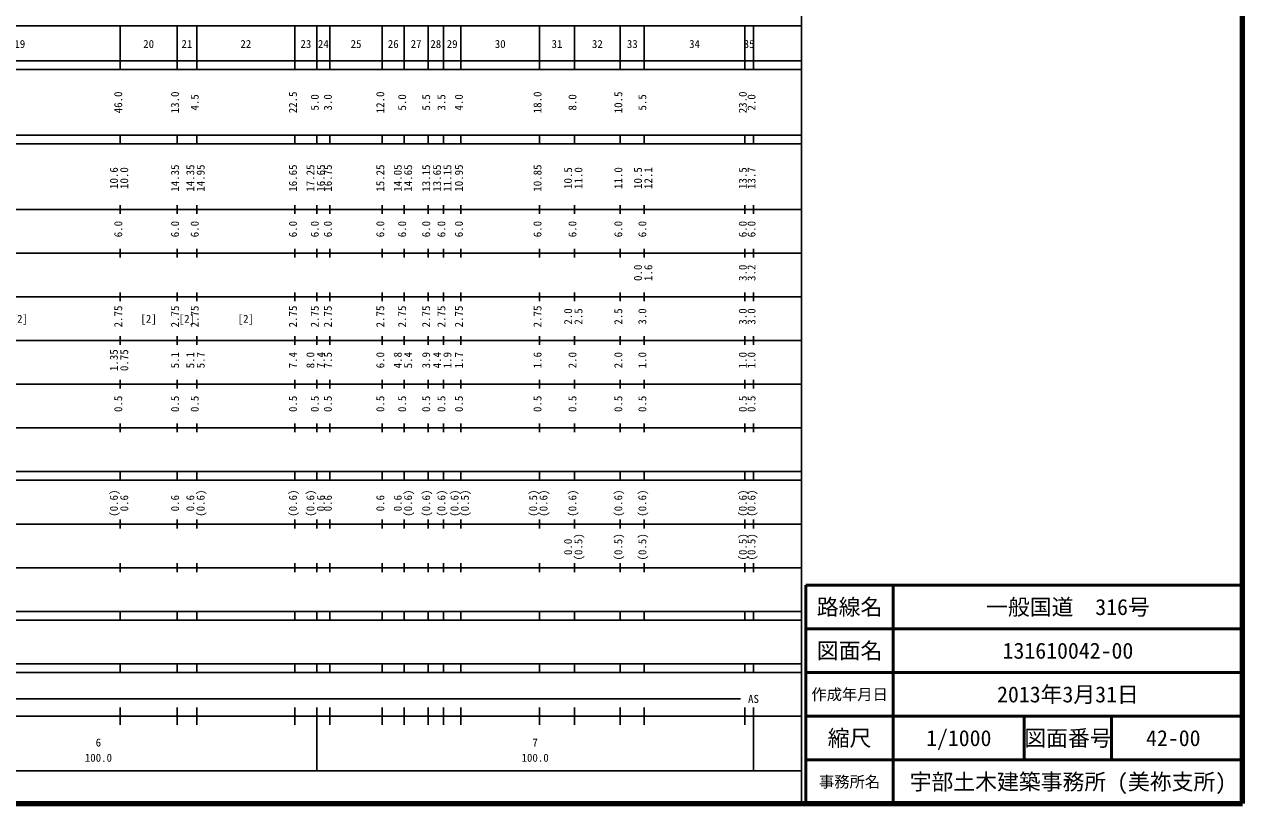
# Model space of a CAD drawing. Units: millimetres on the paper, enlarged 1000 times. Extents: x 40000 to 680000, y 20000 to 380000.
# Drawn here: x 401046 to 680000, y 20000 to 198357 of the extents above; entities that cross this region are included whole.
import ezdxf
from ezdxf.enums import TextEntityAlignment as Align

# ---------------------------------------------------------------- set-up
doc = ezdxf.new("R2010")
doc.units = ezdxf.units.MM
doc.header["$LTSCALE"] = 1000
for name, color, linetype, lineweight in [('S-TTL', 2, 'Continuous', 140), ('S-TTL-BAND', 7, 'Continuous', 25), ('S-TTL-FRAM', 2, 'Continuous', 50), ('S-TTL-LINE', 7, 'Continuous', 50)]:
    doc.layers.add(name, color=color, linetype=linetype, lineweight=lineweight)
doc.layers.add('S-TTL-TXT', color=7, linetype='Continuous')
doc.styles.add('ＭＳ ゴシック', font='')
doc.styles.get('ＭＳ ゴシック').set_extended_font_data('MS Gothic')

msp = doc.modelspace()

# ---------------------------------------------------------------- linework, layer by layer
at = {"layer": 'S-TTL'}
for p, q in [((680000, 20000), (680000, 380000)), ((40000, 20000), (680000, 20000))]:
    msp.add_line(p, q, dxfattribs=at)
at = {"layer": 'S-TTL-BAND'}
for p, q in [((579000, 20000), (579000, 370000)), ((68000, 198000), (579000, 198000)), ((423000, 188000), (423000, 198000)), ((436000, 188000), (436000, 198000)), ((440500, 188000), (440500, 198000)), ((463000, 188000), (463000, 198000)), ((468000, 188000), (468000, 198000)), ((471000, 188000), (471000, 198000)), ((483000, 188000), (483000, 198000)), ((488000, 188000), (488000, 198000)), ((493500, 188000), (493500, 198000)), ((497000, 188000), (497000, 198000)), ((501000, 188000), (501000, 198000)), ((519000, 188000), (519000, 198000)), ((527000, 188000), (527000, 198000)), ((537500, 188000), (537500, 198000)), ((543000, 188000), (543000, 198000)), ((566000, 188000), (566000, 198000)), ((568000, 188000), (568000, 198000)), ((40000, 190000), (579000, 190000)), ((40000, 188000), (579000, 188000)), ((40000, 173000), (579000, 173000)), ((423000, 171000), (423000, 173000)), ((436000, 171000), (436000, 173000)), ((440500, 171000), (440500, 173000)), ((463000, 171000), (463000, 173000)), ((468000, 171000), (468000, 173000)), ((471000, 171000), (471000, 173000)), ((483000, 171000), (483000, 173000)), ((488000, 171000), (488000, 173000)), ((493500, 171000), (493500, 173000)), ((497000, 171000), (497000, 173000)), ((501000, 171000), (501000, 173000)), ((519000, 171000), (519000, 173000)), ((527000, 171000), (527000, 173000)), ((537500, 171000), (537500, 173000)), ((543000, 171000), (543000, 173000)), ((566000, 171000), (566000, 173000)), ((568000, 171000), (568000, 173000)), ((40000, 171000), (579000, 171000)), ((423000, 155000), (423000, 157000)), ((436000, 155000), (436000, 157000)), ((440500, 155000), (440500, 157000)), ((463000, 155000), (463000, 157000)), ((468000, 155000), (468000, 157000)), ((471000, 155000), (471000, 157000)), ((483000, 155000), (483000, 157000)), ((488000, 155000), (488000, 157000)), ((493500, 155000), (493500, 157000)), ((497000, 155000), (497000, 157000)), ((501000, 155000), (501000, 157000)), ((519000, 155000), (519000, 157000)), ((527000, 155000), (527000, 157000)), ((537500, 155000), (537500, 157000)), ((543000, 155000), (543000, 157000)), ((566000, 155000), (566000, 157000)), ((568000, 155000), (568000, 157000)), ((40000, 156000), (579000, 156000)), ((46000, 146000), (579000, 146000)), ((423000, 145000), (423000, 147000)), ((436000, 145000), (436000, 147000)), ((440500, 145000), (440500, 147000)), ((463000, 145000), (463000, 147000)), ((468000, 145000), (468000, 147000)), ((471000, 145000), (471000, 147000)), ((483000, 145000), (483000, 147000)), ((488000, 145000), (488000, 147000)), ((493500, 145000), (493500, 147000)), ((497000, 145000), (497000, 147000)), ((501000, 145000), (501000, 147000)), ((519000, 145000), (519000, 147000)), ((527000, 145000), (527000, 147000)), ((537500, 145000), (537500, 147000)), ((543000, 145000), (543000, 147000)), ((566000, 145000), (566000, 147000)), ((568000, 145000), (568000, 147000)), ((423000, 135000), (423000, 137000)), ((436000, 135000), (436000, 137000)), ((440500, 135000), (440500, 137000)), ((463000, 135000), (463000, 137000)), ((468000, 135000), (468000, 137000)), ((471000, 135000), (471000, 137000)), ((483000, 135000), (483000, 137000)), ((488000, 135000), (488000, 137000)), ((493500, 135000), (493500, 137000)), ((497000, 135000), (497000, 137000)), ((501000, 135000), (501000, 137000)), ((519000, 135000), (519000, 137000)), ((527000, 135000), (527000, 137000)), ((537500, 135000), (537500, 137000)), ((543000, 135000), (543000, 137000)), ((566000, 135000), (566000, 137000)), ((568000, 135000), (568000, 137000)), ((52000, 136000), (579000, 136000)), ((46000, 126000), (579000, 126000)), ((423000, 125000), (423000, 127000)), ((436000, 125000), (436000, 127000)), ((440500, 125000), (440500, 127000)), ((463000, 125000), (463000, 127000)), ((468000, 125000), (468000, 127000)), ((471000, 125000), (471000, 127000)), ((483000, 125000), (483000, 127000)), ((488000, 125000), (488000, 127000)), ((493500, 125000), (493500, 127000)), ((497000, 125000), (497000, 127000)), ((501000, 125000), (501000, 127000)), ((519000, 125000), (519000, 127000)), ((527000, 125000), (527000, 127000)), ((537500, 125000), (537500, 127000)), ((543000, 125000), (543000, 127000)), ((566000, 125000), (566000, 127000)), ((568000, 125000), (568000, 127000)), ((52000, 116000), (579000, 116000)), ((423000, 115000), (423000, 117000)), ((436000, 115000), (436000, 117000)), ((440500, 115000), (440500, 117000)), ((463000, 115000), (463000, 117000)), ((468000, 115000), (468000, 117000)), ((471000, 115000), (471000, 117000)), ((483000, 115000), (483000, 117000)), ((488000, 115000), (488000, 117000)), ((493500, 115000), (493500, 117000)), ((497000, 115000), (497000, 117000)), ((501000, 115000), (501000, 117000)), ((519000, 115000), (519000, 117000)), ((527000, 115000), (527000, 117000)), ((537500, 115000), (537500, 117000)), ((543000, 115000), (543000, 117000)), ((566000, 115000), (566000, 117000)), ((568000, 115000), (568000, 117000)), ((423000, 105000), (423000, 107000)), ((436000, 105000), (436000, 107000)), ((440500, 105000), (440500, 107000)), ((463000, 105000), (463000, 107000)), ((468000, 105000), (468000, 107000)), ((471000, 105000), (471000, 107000)), ((483000, 105000), (483000, 107000)), ((488000, 105000), (488000, 107000)), ((493500, 105000), (493500, 107000)), ((497000, 105000), (497000, 107000)), ((501000, 105000), (501000, 107000)), ((519000, 105000), (519000, 107000)), ((527000, 105000), (527000, 107000)), ((537500, 105000), (537500, 107000)), ((543000, 105000), (543000, 107000)), ((566000, 105000), (566000, 107000)), ((568000, 105000), (568000, 107000)), ((46000, 106000), (579000, 106000)), ((40000, 96000), (579000, 96000)), ((423000, 94000), (423000, 96000)), ((436000, 94000), (436000, 96000)), ((440500, 94000), (440500, 96000)), ((463000, 94000), (463000, 96000)), ((468000, 94000), (468000, 96000)), ((471000, 94000), (471000, 96000)), ((483000, 94000), (483000, 96000)), ((488000, 94000), (488000, 96000)), ((493500, 94000), (493500, 96000)), ((497000, 94000), (497000, 96000)), ((501000, 94000), (501000, 96000)), ((519000, 94000), (519000, 96000)), ((527000, 94000), (527000, 96000)), ((537500, 94000), (537500, 96000)), ((543000, 94000), (543000, 96000)), ((566000, 94000), (566000, 96000)), ((568000, 94000), (568000, 96000)), ((40000, 94000), (579000, 94000)), ((49000, 84000), (579000, 84000)), ((423000, 83000), (423000, 85000)), ((436000, 83000), (436000, 85000)), ((440500, 83000), (440500, 85000)), ((463000, 83000), (463000, 85000)), ((468000, 83000), (468000, 85000)), ((471000, 83000), (471000, 85000)), ((483000, 83000), (483000, 85000)), ((488000, 83000), (488000, 85000)), ((493500, 83000), (493500, 85000)), ((497000, 83000), (497000, 85000)), ((501000, 83000), (501000, 85000)), ((519000, 83000), (519000, 85000)), ((527000, 83000), (527000, 85000)), ((537500, 83000), (537500, 85000)), ((543000, 83000), (543000, 85000)), ((566000, 83000), (566000, 85000)), ((568000, 83000), (568000, 85000)), ((40000, 74000), (579000, 74000)), ((423000, 73000), (423000, 75000)), ((436000, 73000), (436000, 75000)), ((440500, 73000), (440500, 75000)), ((463000, 73000), (463000, 75000)), ((468000, 73000), (468000, 75000)), ((471000, 73000), (471000, 75000)), ((483000, 73000), (483000, 75000)), ((488000, 73000), (488000, 75000)), ((493500, 73000), (493500, 75000)), ((497000, 73000), (497000, 75000)), ((501000, 73000), (501000, 75000)), ((519000, 73000), (519000, 75000)), ((527000, 73000), (527000, 75000)), ((537500, 73000), (537500, 75000)), ((543000, 73000), (543000, 75000)), ((566000, 73000), (566000, 75000)), ((568000, 73000), (568000, 75000)), ((40000, 64000), (579000, 64000)), ((40000, 62000), (579000, 62000)), ((423000, 62000), (423000, 64000)), ((436000, 62000), (436000, 64000)), ((440500, 62000), (440500, 64000)), ((463000, 62000), (463000, 64000)), ((468000, 62000), (468000, 64000)), ((471000, 62000), (471000, 64000)), ((483000, 62000), (483000, 64000)), ((488000, 62000), (488000, 64000)), ((493500, 62000), (493500, 64000)), ((497000, 62000), (497000, 64000)), ((501000, 62000), (501000, 64000)), ((519000, 62000), (519000, 64000)), ((527000, 62000), (527000, 64000)), ((537500, 62000), (537500, 64000)), ((543000, 62000), (543000, 64000)), ((566000, 62000), (566000, 64000)), ((568000, 62000), (568000, 64000)), ((40000, 52000), (579000, 52000)), ((423000, 50000), (423000, 52000)), ((436000, 50000), (436000, 52000)), ((440500, 50000), (440500, 52000)), ((463000, 50000), (463000, 52000)), ((468000, 50000), (468000, 52000)), ((471000, 50000), (471000, 52000)), ((483000, 50000), (483000, 52000)), ((488000, 50000), (488000, 52000)), ((493500, 50000), (493500, 52000)), ((497000, 50000), (497000, 52000)), ((501000, 50000), (501000, 52000)), ((519000, 50000), (519000, 52000)), ((527000, 50000), (527000, 52000)), ((537500, 50000), (537500, 52000)), ((543000, 50000), (543000, 52000)), ((566000, 50000), (566000, 52000)), ((568000, 50000), (568000, 52000)), ((40000, 50000), (579000, 50000)), ((71000, 44000), (565000, 44000)), ((423000, 38000), (423000, 42000)), ((436000, 38000), (436000, 42000)), ((440500, 38000), (440500, 42000)), ((463000, 38000), (463000, 42000)), ((468000, 27500), (468000, 42000)), ((471000, 38000), (471000, 42000)), ((483000, 38000), (483000, 42000)), ((488000, 38000), (488000, 42000)), ((493500, 38000), (493500, 42000)), ((497000, 38000), (497000, 42000)), ((501000, 38000), (501000, 42000)), ((519000, 38000), (519000, 42000)), ((527000, 38000), (527000, 42000)), ((537500, 38000), (537500, 42000)), ((543000, 38000), (543000, 42000)), ((566000, 38000), (566000, 42000)), ((568000, 27500), (568000, 42000)), ((40000, 40000), (579000, 40000)), ((68000, 27500), (579000, 27500))]:
    msp.add_line(p, q, dxfattribs=at)
at = {"layer": 'S-TTL-FRAM'}
for p, q in [((680000, 70000), (580000, 70000)), ((580000, 70000), (580000, 20000))]:
    msp.add_line(p, q, dxfattribs=at)
at = {"layer": 'S-TTL-LINE'}
for p, q in [((600000, 70000), (600000, 20000)), ((680000, 60000), (580000, 60000)), ((680000, 50000), (580000, 50000)), ((680000, 40000), (580000, 40000)), ((630000, 40000), (630000, 30000)), ((650000, 40000), (650000, 30000)), ((680000, 30000), (580000, 30000))]:
    msp.add_line(p, q, dxfattribs=at)

# ---------------------------------------------------------------- texts
at = {"layer": 'S-TTL-BAND', "style": 'ＭＳ ゴシック'}
for s, p in [('19', (400000, 192405)), ('20', (429500, 192405)), ('21', (438250, 192405)), ('22', (451750, 192405)), ('23', (465500, 192405)), ('24', (469500, 192405)), ('25', (477000, 192405)), ('26', (485500, 192405)), ('27', (490750, 192405)), ('28', (495250, 192405)), ('29', (499000, 192405)), ('30', (510000, 192405)), ('31', (523000, 192405)), ('32', (532250, 192405)), ('33', (540250, 192405)), ('34', (554500, 192405)), ('35', (567000, 192405)), ('[2]', (400000, 129500)), ('[2]', (429500, 129500)), ('[2]', (438250, 129500)), ('[2]', (451750, 129500)), ('AS', (568000, 42500)), ('6', (418000, 32523)), ('7', (518000, 32523)), ('100.0', (418000, 29033)), ('100.0', (518000, 29033))]:
    msp.add_text(s, height=1833, dxfattribs=at).set_placement(p, align=Align.BOTTOM_CENTER)
for s, p in [('46.0', (424000, 180500)), ('13.0', (437000, 180500)), ('4.5', (441500, 180500)), ('22.5', (464000, 180500)), ('5.0', (469000, 180500)), ('3.0', (472000, 180500)), ('12.0', (484000, 180500)), ('5.0', (489000, 180500)), ('5.5', (494500, 180500)), ('3.5', (498000, 180500)), ('4.0', (502000, 180500)), ('18.0', (520000, 180500)), ('8.0', (528000, 180500)), ('10.5', (538500, 180500)), ('5.5', (544000, 180500)), ('23.0', (567000, 180500)), ('2.0', (569000, 180500)), ('10.6', (423000, 163174)), ('10.0', (425370, 163174)), ('14.35', (437000, 163174)), ('14.35', (440500, 163174)), ('14.95', (442870, 163174)), ('16.65', (464000, 163174)), ('17.25', (468000, 163174)), ('16.65', (470370, 163174)), ('16.75', (472000, 163174)), ('15.25', (484000, 163174)), ('14.05', (488000, 163174)), ('14.65', (490370, 163174)), ('13.15', (494500, 163174)), ('13.65', (497000, 163174)), ('11.15', (499370, 163174)), ('10.95', (502000, 163174)), ('10.85', (520000, 163174)), ('10.5', (527000, 163174)), ('11.0', (529370, 163174)), ('11.0', (538500, 163174)), ('10.5', (543000, 163174)), ('12.1', (545370, 163174)), ('13.5', (567000, 163174)), ('13.7', (569000, 163174)), ('6.0', (424000, 151500)), ('6.0', (437000, 151500)), ('6.0', (441500, 151500)), ('6.0', (464000, 151500)), ('6.0', (469000, 151500)), ('6.0', (472000, 151500)), ('6.0', (484000, 151500)), ('6.0', (489000, 151500)), ('6.0', (494500, 151500)), ('6.0', (498000, 151500)), ('6.0', (502000, 151500)), ('6.0', (520000, 151500)), ('6.0', (528000, 151500)), ('6.0', (538500, 151500)), ('6.0', (544000, 151500)), ('6.0', (567000, 151500)), ('6.0', (569000, 151500)), ('0.0', (543000, 141500)), ('1.6', (545370, 141500)), ('3.0', (567000, 141500)), ('3.2', (569000, 141500)), ('2.75', (424000, 131500)), ('2.75', (437000, 131500)), ('2.75', (441500, 131500)), ('2.75', (464000, 131500)), ('2.75', (469000, 131500)), ('2.75', (472000, 131500)), ('2.75', (484000, 131500)), ('2.75', (489000, 131500)), ('2.75', (494500, 131500)), ('2.75', (498000, 131500)), ('2.75', (502000, 131500)), ('2.75', (520000, 131500)), ('2.0', (527000, 131500)), ('2.5', (529370, 131500)), ('2.5', (538500, 131500)), ('3.0', (544000, 131500)), ('3.0', (567000, 131500)), ('3.0', (569000, 131500)), ('1.35', (423000, 121500)), ('0.75', (425370, 121500)), ('5.1', (437000, 121500)), ('5.1', (440500, 121500)), ('5.7', (442870, 121500)), ('7.4', (464000, 121500)), ('8.0', (468000, 121500)), ('7.4', (470370, 121500)), ('7.5', (472000, 121500)), ('6.0', (484000, 121500)), ('4.8', (488000, 121500)), ('5.4', (490370, 121500)), ('3.9', (494500, 121500)), ('4.4', (497000, 121500)), ('1.9', (499370, 121500)), ('1.7', (502000, 121500)), ('1.6', (520000, 121500)), ('2.0', (528000, 121500)), ('2.0', (538500, 121500)), ('1.0', (544000, 121500)), ('1.0', (567000, 121500)), ('1.0', (569000, 121500)), ('0.5', (424000, 111500)), ('0.5', (437000, 111500)), ('0.5', (441500, 111500)), ('0.5', (464000, 111500)), ('0.5', (469000, 111500)), ('0.5', (472000, 111500)), ('0.5', (484000, 111500)), ('0.5', (489000, 111500)), ('0.5', (494500, 111500)), ('0.5', (498000, 111500)), ('0.5', (502000, 111500)), ('0.5', (520000, 111500)), ('0.5', (528000, 111500)), ('0.5', (538500, 111500)), ('0.5', (544000, 111500)), ('0.5', (567000, 111500)), ('0.5', (569000, 111500)), ('(0.6)', (423000, 88764)), ('0.6', (425370, 88764)), ('0.6', (437000, 88764)), ('0.6', (440500, 88764)), ('(0.6)', (442870, 88764)), ('(0.6)', (464000, 88764)), ('(0.6)', (468000, 88764)), ('0.6', (470370, 88764)), ('0.6', (472000, 88764)), ('0.6', (484000, 88764)), ('0.6', (488000, 88764)), ('(0.6)', (490370, 88764)), ('(0.6)', (494500, 88764)), ('(0.6)', (498000, 88764)), ('(0.6)', (501000, 88764)), ('(0.5)', (503370, 88764)), ('(0.5)', (519000, 88764)), ('(0.6)', (521370, 88764)), ('(0.6)', (528000, 88764)), ('(0.6)', (538500, 88764)), ('(0.6)', (544000, 88764)), ('(0.6)', (567000, 88764)), ('(0.6)', (569000, 88764)), ('(0.5)', (529370, 78764)), ('(0.5)', (538500, 78764)), ('(0.5)', (544000, 78764)), ('(0.5)', (567000, 78764)), ('(0.5)', (569000, 78764)), ('0.0', (527000, 78764))]:
    msp.add_text(s, height=1833, rotation=90, dxfattribs=at).set_placement(p, align=Align.BOTTOM_CENTER)
at = {"layer": 'S-TTL-TXT', "style": 'ＭＳ ゴシック'}
for s, height, p in [('路線名', 3666, (590000, 65000)), ('路線名', 3666, (590000, 65000)), ('一般国道\u3000316号', 3666, (640000, 65000)), ('図面名', 3666, (590000, 55000)), ('図面名', 3666, (590000, 55000)), ('131610042-00', 3666, (640000, 55000)), ('作成年月日', 2566, (590000, 45000)), ('作成年月日', 2566, (590000, 45000)), ('2013年3月31日', 3666, (640000, 45000)), ('縮尺', 3666, (590000, 35000)), ('縮尺', 3666, (590000, 35000)), ('1/1000', 3666, (615000, 35000)), ('図面番号', 3666, (640000, 35000)), ('図面番号', 3666, (640000, 35000)), ('42-00', 3666, (664125, 35000)), ('事務所名', 2566, (590000, 25000)), ('事務所名', 2566, (590000, 25000)), ('宇部土木建築事務所 (美祢支所)', 3666, (640000, 25000))]:
    msp.add_text(s, height=height, dxfattribs=at).set_placement(p, align=Align.MIDDLE_CENTER)

doc.saveas('drawing.dxf')
